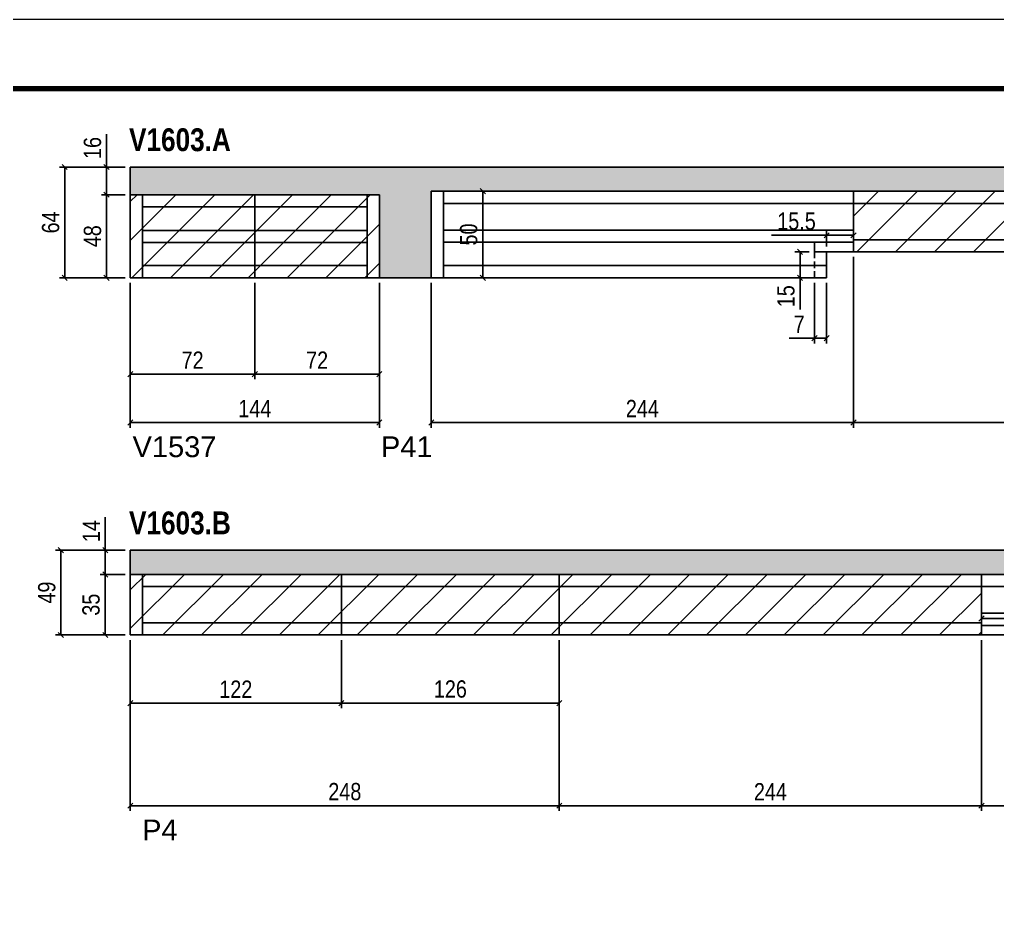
# Model space of a CAD drawing. Extents: x 3309 to 9563, y -2522 to 14608.
# Drawn here: x 6848 to 7413, y 6053 to 6568 of the extents above; entities that cross this region are included whole.
import ezdxf

# ---------------------------------------------------------------- set-up
doc = ezdxf.new("R2010")
doc.units = 0
doc.linetypes.add('DASHED', pattern=[0.75, 0.5, -0.25])
doc.linetypes.add('HIDDEN', pattern=[0.375, 0.25, -0.125])
for name, color, linetype in [('5', 5, 'Continuous'), ('COTA', 241, 'Continuous'), ('NOMENCLATURA', 7, 'Continuous'), ('Painéis', 200, 'Continuous'), ('SARR_2.2x7', 40, 'Continuous')]:
    doc.layers.add(name, color=color, linetype=linetype)
for name, color, linetype, lineweight in [('Folhas', 255, 'Continuous', 9), ('Hachura', 251, 'Continuous', 9), ('SARRAFO DE PRESSAO', 251, 'DASHED', 9)]:
    doc.layers.add(name, color=color, linetype=linetype, lineweight=lineweight)
doc.styles.add('COTA TECNICA', font='techl___.ttf', dxfattribs={"height": 10})
doc.styles.get("Standard").update_dxf_attribs({"font": 'arial.ttf'})
doc.styles.add('TECNICA', font='techb___.ttf', dxfattribs={"height": 10})
doc.dimstyles.new('PAINEL', dxfattribs={"dimtxt": 10, "dimasz": 3, "dimexe": 3, "dimexo": 3, "dimgap": 3, "dimtad": 1, "dimdec": 1, "dimzin": 12, "dimdsep": 46, "dimtxsty": 'COTA TECNICA', "dimblk1": 'OBLIQUE', "dimblk2": 'OBLIQUE', "dimsah": 1, "dimcen": 0.9, "dimclrd": 4, "dimclre": 4, "dimclrt": 240, "dimadec": 1, "dimazin": 3, "dimtfac": 1, "dimtdec": 1, "dimtmove": 0, "dimatfit": 3, "dimfxl": 1, "dimtolj": 1, "dimtzin": 12, "dimarcsym": 0})

# ---------------------------------------------------------------- blocks, each defined once
blk = doc.blocks.new('9999999999')
at = {"layer": 'Folhas'}
blk.add_lwpolyline([(98138.98, 34190.21), (99623.98, 34190.21), (99623.98, 35240.21), (98138.98, 35240.21)], close=True, dxfattribs=at)
at = {"layer": 'Folhas', "color": 30, "const_width": 3}
blk.add_lwpolyline([(98213.98, 34230.21), (99583.98, 34230.21), (99583.98, 35200.21), (98213.98, 35200.21)], close=True, dxfattribs=at)
blk = doc.blocks.new('_Oblique')
at = {"color": 0, "linetype": 'ByBlock', "lineweight": -2}
blk.add_line((-0.5, -0.5), (0.5, 0.5), dxfattribs=at)
blk = doc.blocks.new('*D2717')
at = {"layer": 'COTA', "color": 4, "lineweight": -2, "transparency": 16777216}
for p, q in [((6908.64, 6466.56), (6894.92, 6466.56)), ((6897.92, 6418.56), (6897.92, 6466.56)), ((6908.64, 6418.56), (6894.92, 6418.56))]:
    blk.add_line(p, q, dxfattribs=at)
at = {"layer": 'Defpoints', "color": 0, "transparency": 16777216}
for p in [(6897.92, 6466.56), (6911.64, 6466.56), (6911.64, 6418.56)]:
    blk.add_point(p, dxfattribs=at)
at = {"layer": 'COTA', "color": 4, "lineweight": -2, "transparency": 16777216, "xscale": 3, "yscale": 3, "zscale": 3}
for p, rotation in [((6897.92, 6466.56), 90), ((6897.92, 6418.56), 270)]:
    blk.add_blockref('_Oblique', p, dxfattribs=dict(at, rotation=rotation))
at = {"layer": 'COTA', "color": 240, "transparency": 16777216, "insert": (6889.83, 6442.56), "char_height": 10, "attachment_point": 5, "rotation": 90, "style": 'COTA TECNICA'}
blk.add_mtext('\\A1;48', dxfattribs=at)
blk = doc.blocks.new('*D2718')
at = {"layer": 'COTA', "color": 4, "lineweight": -2, "transparency": 16777216}
for p, q in [((6911.64, 6415.56), (6911.64, 6331.85)), ((7055.64, 6415.56), (7055.64, 6331.85)), ((6911.64, 6334.85), (7055.64, 6334.85))]:
    blk.add_line(p, q, dxfattribs=at)
at = {"layer": 'Defpoints', "color": 0, "transparency": 16777216}
for p in [(6911.64, 6418.56), (7055.64, 6418.56), (7055.64, 6334.85)]:
    blk.add_point(p, dxfattribs=at)
at = {"layer": 'COTA', "color": 4, "lineweight": -2, "transparency": 16777216, "xscale": 3, "yscale": 3, "zscale": 3, "rotation": 180}
blk.add_blockref('_Oblique', (6911.64, 6334.85), dxfattribs=at)
at = {"layer": 'COTA', "color": 4, "lineweight": -2, "transparency": 16777216, "xscale": 3, "yscale": 3, "zscale": 3}
blk.add_blockref('_Oblique', (7055.64, 6334.85), dxfattribs=at)
at = {"layer": 'COTA', "color": 240, "transparency": 16777216, "insert": (6983.64, 6342.92), "char_height": 10, "attachment_point": 5, "style": 'COTA TECNICA'}
blk.add_mtext('\\A1;144', dxfattribs=at)
blk = doc.blocks.new('*D2719')
at = {"layer": 'COTA', "color": 4, "lineweight": -2, "transparency": 16777216}
for p, q in [((6897.92, 6482.56), (6897.92, 6501.58)), ((6908.64, 6482.56), (6894.92, 6482.56)), ((6897.92, 6466.56), (6897.92, 6482.56)), ((6908.64, 6466.56), (6894.92, 6466.56))]:
    blk.add_line(p, q, dxfattribs=at)
at = {"layer": 'Defpoints', "color": 0, "transparency": 16777216}
for p in [(6897.92, 6482.56), (6911.64, 6482.56), (6911.64, 6466.56)]:
    blk.add_point(p, dxfattribs=at)
at = {"layer": 'COTA', "color": 4, "lineweight": -2, "transparency": 16777216, "xscale": 3, "yscale": 3, "zscale": 3}
for p, rotation in [((6897.92, 6482.56), 90), ((6897.92, 6466.56), 270)]:
    blk.add_blockref('_Oblique', p, dxfattribs=dict(at, rotation=rotation))
at = {"layer": 'COTA', "color": 240, "transparency": 16777216, "insert": (6889.82, 6493.57), "char_height": 10, "attachment_point": 5, "rotation": 90, "style": 'COTA TECNICA'}
blk.add_mtext('\\A1;16', dxfattribs=at)
blk = doc.blocks.new('*D2720')
at = {"layer": 'COTA', "color": 4, "lineweight": -2, "transparency": 16777216}
for p, q in [((6908.64, 6482.56), (6870.75, 6482.56)), ((6873.75, 6418.56), (6873.75, 6482.56)), ((6908.64, 6418.56), (6870.75, 6418.56))]:
    blk.add_line(p, q, dxfattribs=at)
at = {"layer": 'Defpoints', "color": 0, "transparency": 16777216}
for p in [(6873.75, 6482.56), (6911.64, 6482.56), (6911.64, 6418.56)]:
    blk.add_point(p, dxfattribs=at)
at = {"layer": 'COTA', "color": 4, "lineweight": -2, "transparency": 16777216, "xscale": 3, "yscale": 3, "zscale": 3}
for p, rotation in [((6873.75, 6482.56), 90), ((6873.75, 6418.56), 270)]:
    blk.add_blockref('_Oblique', p, dxfattribs=dict(at, rotation=rotation))
at = {"layer": 'COTA', "color": 240, "transparency": 16777216, "insert": (6865.64, 6450.56), "char_height": 10, "attachment_point": 5, "rotation": 90, "style": 'COTA TECNICA'}
blk.add_mtext('\\A1;64', dxfattribs=at)
blk = doc.blocks.new('*D2714')
at = {"layer": 'COTA', "color": 4, "lineweight": -2, "transparency": 16777216}
for p, q in [((6911.64, 6415.56), (6911.64, 6359.84)), ((6983.64, 6415.56), (6983.64, 6359.84)), ((6911.64, 6362.84), (6983.64, 6362.84))]:
    blk.add_line(p, q, dxfattribs=at)
at = {"layer": 'Defpoints', "color": 0, "transparency": 16777216}
for p in [(6911.64, 6418.56), (6983.64, 6418.56), (6983.64, 6362.84)]:
    blk.add_point(p, dxfattribs=at)
at = {"layer": 'COTA', "color": 4, "lineweight": -2, "transparency": 16777216, "xscale": 3, "yscale": 3, "zscale": 3, "rotation": 180}
blk.add_blockref('_Oblique', (6911.64, 6362.84), dxfattribs=at)
at = {"layer": 'COTA', "color": 4, "lineweight": -2, "transparency": 16777216, "xscale": 3, "yscale": 3, "zscale": 3}
blk.add_blockref('_Oblique', (6983.64, 6362.84), dxfattribs=at)
at = {"layer": 'COTA', "color": 240, "transparency": 16777216, "insert": (6947.64, 6370.91), "char_height": 10, "attachment_point": 5, "style": 'COTA TECNICA'}
blk.add_mtext('\\A1;72', dxfattribs=at)
blk = doc.blocks.new('*D2715')
at = {"layer": 'COTA', "color": 4, "lineweight": -2, "transparency": 16777216}
for p, q in [((6983.64, 6415.56), (6983.64, 6359.84)), ((7055.64, 6415.56), (7055.64, 6359.84)), ((6983.64, 6362.84), (7055.64, 6362.84))]:
    blk.add_line(p, q, dxfattribs=at)
at = {"layer": 'Defpoints', "color": 0, "transparency": 16777216}
for p in [(6983.64, 6418.56), (7055.64, 6418.56), (7055.64, 6362.84)]:
    blk.add_point(p, dxfattribs=at)
at = {"layer": 'COTA', "color": 4, "lineweight": -2, "transparency": 16777216, "xscale": 3, "yscale": 3, "zscale": 3, "rotation": 180}
blk.add_blockref('_Oblique', (6983.64, 6362.84), dxfattribs=at)
at = {"layer": 'COTA', "color": 4, "lineweight": -2, "transparency": 16777216, "xscale": 3, "yscale": 3, "zscale": 3}
blk.add_blockref('_Oblique', (7055.64, 6362.84), dxfattribs=at)
at = {"layer": 'COTA', "color": 240, "transparency": 16777216, "insert": (7019.64, 6370.91), "char_height": 10, "attachment_point": 5, "style": 'COTA TECNICA'}
blk.add_mtext('\\A1;72', dxfattribs=at)
blk = doc.blocks.new('*D2716')
at = {"layer": 'COTA', "color": 4, "lineweight": -2, "transparency": 16777216}
for p, q in [((7329.64, 6430.56), (7329.64, 6331.85)), ((7085.64, 6415.56), (7085.64, 6331.85)), ((7085.64, 6334.85), (7329.64, 6334.85))]:
    blk.add_line(p, q, dxfattribs=at)
at = {"layer": 'Defpoints', "color": 0, "transparency": 16777216}
for p in [(7329.64, 6433.56), (7085.64, 6418.56), (7329.64, 6334.85)]:
    blk.add_point(p, dxfattribs=at)
at = {"layer": 'COTA', "color": 4, "lineweight": -2, "transparency": 16777216, "xscale": 3, "yscale": 3, "zscale": 3, "rotation": 180}
blk.add_blockref('_Oblique', (7085.64, 6334.85), dxfattribs=at)
at = {"layer": 'COTA', "color": 4, "lineweight": -2, "transparency": 16777216, "xscale": 3, "yscale": 3, "zscale": 3}
blk.add_blockref('_Oblique', (7329.64, 6334.85), dxfattribs=at)
at = {"layer": 'COTA', "color": 240, "transparency": 16777216, "insert": (7207.64, 6342.92), "char_height": 10, "attachment_point": 5, "style": 'COTA TECNICA'}
blk.add_mtext('\\A1;244', dxfattribs=at)
blk = doc.blocks.new('*D2687')
at = {"layer": 'COTA', "color": 4, "lineweight": -2, "transparency": 16777216}
for p, q in [((7329.64, 6430.56), (7329.64, 6331.85)), ((7573.64, 6430.56), (7573.64, 6331.85)), ((7329.64, 6334.85), (7573.64, 6334.85))]:
    blk.add_line(p, q, dxfattribs=at)
at = {"layer": 'Defpoints', "color": 0, "transparency": 16777216}
for p in [(7329.64, 6433.56), (7573.64, 6433.56), (7573.64, 6334.85)]:
    blk.add_point(p, dxfattribs=at)
at = {"layer": 'COTA', "color": 4, "lineweight": -2, "transparency": 16777216, "xscale": 3, "yscale": 3, "zscale": 3, "rotation": 180}
blk.add_blockref('_Oblique', (7329.64, 6334.85), dxfattribs=at)
at = {"layer": 'COTA', "color": 4, "lineweight": -2, "transparency": 16777216, "xscale": 3, "yscale": 3, "zscale": 3}
blk.add_blockref('_Oblique', (7573.64, 6334.85), dxfattribs=at)
at = {"layer": 'COTA', "color": 240, "transparency": 16777216, "insert": (7451.64, 6342.92), "char_height": 10, "attachment_point": 5, "style": 'COTA TECNICA'}
blk.add_mtext('\\A1;244', dxfattribs=at)
blk = doc.blocks.new('*D2689')
at = {"layer": 'COTA', "color": 4, "lineweight": -2, "transparency": 16777216}
for p, q in [((7314.14, 6436.56), (7314.14, 6446.12)), ((7329.64, 6436.56), (7329.64, 6446.12)), ((7314.14, 6443.12), (7282.35, 6443.12)), ((7329.64, 6443.12), (7314.14, 6443.12))]:
    blk.add_line(p, q, dxfattribs=at)
at = {"layer": 'Defpoints', "color": 0, "transparency": 16777216}
for p in [(7314.14, 6443.12), (7314.14, 6433.56), (7329.64, 6433.56)]:
    blk.add_point(p, dxfattribs=at)
at = {"layer": 'COTA', "color": 4, "lineweight": -2, "transparency": 16777216, "xscale": 3, "yscale": 3, "zscale": 3, "rotation": 180}
blk.add_blockref('_Oblique', (7314.14, 6443.12), dxfattribs=at)
at = {"layer": 'COTA', "color": 4, "lineweight": -2, "transparency": 16777216, "xscale": 3, "yscale": 3, "zscale": 3}
blk.add_blockref('_Oblique', (7329.64, 6443.12), dxfattribs=at)
at = {"layer": 'COTA', "color": 240, "transparency": 16777216, "insert": (7296.74, 6451.23), "char_height": 10, "attachment_point": 5, "style": 'COTA TECNICA'}
blk.add_mtext('\\A1;15.5', dxfattribs=at)
blk = doc.blocks.new('*D2690')
at = {"layer": 'COTA', "color": 4, "lineweight": -2, "transparency": 16777216}
for p, q in [((7307.14, 6415.56), (7307.14, 6380.61)), ((7314.14, 6415.56), (7314.14, 6380.61)), ((7307.14, 6383.61), (7292.41, 6383.61)), ((7314.14, 6383.61), (7307.14, 6383.61))]:
    blk.add_line(p, q, dxfattribs=at)
at = {"layer": 'Defpoints', "color": 0, "transparency": 16777216}
for p in [(7307.14, 6418.56), (7314.14, 6418.56), (7307.14, 6383.61)]:
    blk.add_point(p, dxfattribs=at)
at = {"layer": 'COTA', "color": 4, "lineweight": -2, "transparency": 16777216, "xscale": 3, "yscale": 3, "zscale": 3, "rotation": 180}
blk.add_blockref('_Oblique', (7307.14, 6383.61), dxfattribs=at)
at = {"layer": 'COTA', "color": 4, "lineweight": -2, "transparency": 16777216, "xscale": 3, "yscale": 3, "zscale": 3}
blk.add_blockref('_Oblique', (7314.14, 6383.61), dxfattribs=at)
at = {"layer": 'COTA', "color": 240, "transparency": 16777216, "insert": (7298.27, 6391.68), "char_height": 10, "attachment_point": 5, "style": 'COTA TECNICA'}
blk.add_mtext('\\A1;7', dxfattribs=at)
blk = doc.blocks.new('*D2691')
at = {"layer": 'COTA', "color": 4, "lineweight": -2, "transparency": 16777216}
for p, q in [((7304.14, 6433.56), (7295.75, 6433.56)), ((7298.75, 6433.56), (7298.75, 6418.56)), ((7304.14, 6418.56), (7295.75, 6418.56)), ((7298.75, 6418.56), (7298.75, 6400.19))]:
    blk.add_line(p, q, dxfattribs=at)
at = {"layer": 'Defpoints', "color": 0, "transparency": 16777216}
for p in [(7307.14, 6433.56), (7298.75, 6418.56), (7307.14, 6418.56)]:
    blk.add_point(p, dxfattribs=at)
at = {"layer": 'COTA', "color": 4, "lineweight": -2, "transparency": 16777216, "xscale": 3, "yscale": 3, "zscale": 3}
for p, rotation in [((7298.75, 6433.56), 90), ((7298.75, 6418.56), 270)]:
    blk.add_blockref('_Oblique', p, dxfattribs=dict(at, rotation=rotation))
at = {"layer": 'COTA', "color": 240, "transparency": 16777216, "insert": (7290.64, 6407.88), "char_height": 10, "attachment_point": 5, "rotation": 90, "style": 'COTA TECNICA'}
blk.add_mtext('\\A1;15', dxfattribs=at)
blk = doc.blocks.new('*D2694')
at = {"layer": 'COTA', "color": 4, "lineweight": -2, "transparency": 16777216}
for p, q in [((7095.64, 6468.56), (7118.38, 6468.56)), ((7115.38, 6418.56), (7115.38, 6468.56)), ((7095.64, 6418.56), (7118.38, 6418.56))]:
    blk.add_line(p, q, dxfattribs=at)
at = {"layer": 'Defpoints', "color": 0, "transparency": 16777216}
for p in [(7092.64, 6468.56), (7115.38, 6468.56), (7092.64, 6418.56)]:
    blk.add_point(p, dxfattribs=at)
at = {"layer": 'COTA', "color": 4, "lineweight": -2, "transparency": 16777216, "xscale": 3, "yscale": 3, "zscale": 3}
for p, rotation in [((7115.38, 6468.56), 90), ((7115.38, 6418.56), 270)]:
    blk.add_blockref('_Oblique', p, dxfattribs=dict(at, rotation=rotation))
at = {"layer": 'COTA', "color": 240, "transparency": 16777216, "insert": (7107.27, 6443.56), "char_height": 10, "attachment_point": 5, "rotation": 90, "style": 'COTA TECNICA'}
blk.add_mtext('\\A1;50', dxfattribs=at)
blk = doc.blocks.new('*D2702')
at = {"layer": 'COTA', "color": 4, "lineweight": -2, "transparency": 16777216}
for p, q in [((7403.64, 6209.03), (7403.64, 6110.31)), ((7647.64, 6194.03), (7647.64, 6110.31)), ((7647.64, 6113.31), (7403.64, 6113.31))]:
    blk.add_line(p, q, dxfattribs=at)
at = {"layer": 'Defpoints', "color": 0, "transparency": 16777216}
for p in [(7403.64, 6212.03), (7647.64, 6197.03), (7403.64, 6113.31)]:
    blk.add_point(p, dxfattribs=at)
at = {"layer": 'COTA', "color": 4, "lineweight": -2, "transparency": 16777216, "xscale": 3, "yscale": 3, "zscale": 3, "rotation": 180}
blk.add_blockref('_Oblique', (7403.64, 6113.31), dxfattribs=at)
at = {"layer": 'COTA', "color": 4, "lineweight": -2, "transparency": 16777216, "xscale": 3, "yscale": 3, "zscale": 3}
blk.add_blockref('_Oblique', (7647.64, 6113.31), dxfattribs=at)
at = {"layer": 'COTA', "color": 240, "transparency": 16777216, "insert": (7525.64, 6121.39), "char_height": 10, "attachment_point": 5, "style": 'COTA TECNICA'}
blk.add_mtext('\\A1;244', dxfattribs=at)
blk = doc.blocks.new('*D2703')
at = {"layer": 'COTA', "color": 4, "lineweight": -2, "transparency": 16777216}
for p, q in [((7159.64, 6209.03), (7159.64, 6110.31)), ((7403.64, 6209.03), (7403.64, 6110.31)), ((7403.64, 6113.31), (7159.64, 6113.31))]:
    blk.add_line(p, q, dxfattribs=at)
at = {"layer": 'Defpoints', "color": 0, "transparency": 16777216}
for p in [(7159.64, 6212.03), (7403.64, 6212.03), (7159.64, 6113.31)]:
    blk.add_point(p, dxfattribs=at)
at = {"layer": 'COTA', "color": 4, "lineweight": -2, "transparency": 16777216, "xscale": 3, "yscale": 3, "zscale": 3, "rotation": 180}
blk.add_blockref('_Oblique', (7159.64, 6113.31), dxfattribs=at)
at = {"layer": 'COTA', "color": 4, "lineweight": -2, "transparency": 16777216, "xscale": 3, "yscale": 3, "zscale": 3}
blk.add_blockref('_Oblique', (7403.64, 6113.31), dxfattribs=at)
at = {"layer": 'COTA', "color": 240, "transparency": 16777216, "insert": (7281.64, 6121.39), "char_height": 10, "attachment_point": 5, "style": 'COTA TECNICA'}
blk.add_mtext('\\A1;244', dxfattribs=at)
blk = doc.blocks.new('*D2704')
at = {"layer": 'COTA', "color": 4, "lineweight": -2, "transparency": 16777216}
for p, q in [((6911.64, 6209.03), (6911.64, 6110.31)), ((7159.64, 6209.03), (7159.64, 6110.31)), ((7159.64, 6113.31), (6911.64, 6113.31))]:
    blk.add_line(p, q, dxfattribs=at)
at = {"layer": 'Defpoints', "color": 0, "transparency": 16777216}
for p in [(6911.64, 6212.03), (7159.64, 6212.03), (6911.64, 6113.31)]:
    blk.add_point(p, dxfattribs=at)
at = {"layer": 'COTA', "color": 4, "lineweight": -2, "transparency": 16777216, "xscale": 3, "yscale": 3, "zscale": 3, "rotation": 180}
blk.add_blockref('_Oblique', (6911.64, 6113.31), dxfattribs=at)
at = {"layer": 'COTA', "color": 4, "lineweight": -2, "transparency": 16777216, "xscale": 3, "yscale": 3, "zscale": 3}
blk.add_blockref('_Oblique', (7159.64, 6113.31), dxfattribs=at)
at = {"layer": 'COTA', "color": 240, "transparency": 16777216, "insert": (7035.64, 6121.41), "char_height": 10, "attachment_point": 5, "style": 'COTA TECNICA'}
blk.add_mtext('\\A1;248', dxfattribs=at)
blk = doc.blocks.new('*D2705')
at = {"layer": 'COTA', "color": 4, "lineweight": -2, "transparency": 16777216}
for p, q in [((7403.64, 6215.03), (7403.64, 6224.59)), ((7419.14, 6215.03), (7419.14, 6224.59)), ((7403.64, 6221.59), (7419.14, 6221.59)), ((7419.14, 6221.59), (7450.93, 6221.59))]:
    blk.add_line(p, q, dxfattribs=at)
at = {"layer": 'Defpoints', "color": 0, "transparency": 16777216}
for p in [(7419.14, 6221.59), (7403.64, 6212.03), (7419.14, 6212.03)]:
    blk.add_point(p, dxfattribs=at)
at = {"layer": 'COTA', "color": 4, "lineweight": -2, "transparency": 16777216, "xscale": 3, "yscale": 3, "zscale": 3, "rotation": 180}
blk.add_blockref('_Oblique', (7403.64, 6221.59), dxfattribs=at)
at = {"layer": 'COTA', "color": 4, "lineweight": -2, "transparency": 16777216, "xscale": 3, "yscale": 3, "zscale": 3}
blk.add_blockref('_Oblique', (7419.14, 6221.59), dxfattribs=at)
at = {"layer": 'COTA', "color": 240, "transparency": 16777216, "insert": (7436.53, 6229.7), "char_height": 10, "attachment_point": 5, "style": 'COTA TECNICA'}
blk.add_mtext('\\A1;15.5', dxfattribs=at)
blk = doc.blocks.new('*D2708')
at = {"layer": 'COTA', "color": 4, "lineweight": -2, "transparency": 16777216}
for p, q in [((7033.64, 6209.03), (7033.64, 6169.62)), ((7159.64, 6209.03), (7159.64, 6169.62)), ((7159.64, 6172.62), (7033.64, 6172.62))]:
    blk.add_line(p, q, dxfattribs=at)
at = {"layer": 'Defpoints', "color": 0, "transparency": 16777216}
for p in [(7033.64, 6212.03), (7159.64, 6212.03), (7033.64, 6172.62)]:
    blk.add_point(p, dxfattribs=at)
at = {"layer": 'COTA', "color": 4, "lineweight": -2, "transparency": 16777216, "xscale": 3, "yscale": 3, "zscale": 3, "rotation": 180}
blk.add_blockref('_Oblique', (7033.64, 6172.62), dxfattribs=at)
at = {"layer": 'COTA', "color": 4, "lineweight": -2, "transparency": 16777216, "xscale": 3, "yscale": 3, "zscale": 3}
blk.add_blockref('_Oblique', (7159.64, 6172.62), dxfattribs=at)
at = {"layer": 'COTA', "color": 240, "transparency": 16777216, "insert": (7096.64, 6180.72), "char_height": 10, "attachment_point": 5, "style": 'COTA TECNICA'}
blk.add_mtext('\\A1;126', dxfattribs=at)
blk = doc.blocks.new('*D2709')
at = {"layer": 'COTA', "color": 4, "lineweight": -2, "transparency": 16777216}
for p, q in [((6911.64, 6209.03), (6911.64, 6169.62)), ((7033.64, 6209.03), (7033.64, 6169.62)), ((7033.64, 6172.62), (6911.64, 6172.62))]:
    blk.add_line(p, q, dxfattribs=at)
at = {"layer": 'Defpoints', "color": 0, "transparency": 16777216}
for p in [(6911.64, 6212.03), (7033.64, 6212.03), (6911.64, 6172.62)]:
    blk.add_point(p, dxfattribs=at)
at = {"layer": 'COTA', "color": 4, "lineweight": -2, "transparency": 16777216, "xscale": 3, "yscale": 3, "zscale": 3, "rotation": 180}
blk.add_blockref('_Oblique', (6911.64, 6172.62), dxfattribs=at)
at = {"layer": 'COTA', "color": 4, "lineweight": -2, "transparency": 16777216, "xscale": 3, "yscale": 3, "zscale": 3}
blk.add_blockref('_Oblique', (7033.64, 6172.62), dxfattribs=at)
at = {"layer": 'COTA', "color": 240, "transparency": 16777216, "insert": (6972.64, 6180.68), "char_height": 10, "attachment_point": 5, "style": 'COTA TECNICA'}
blk.add_mtext('\\A1;122', dxfattribs=at)
blk = doc.blocks.new('*D2711')
at = {"layer": 'COTA', "color": 4, "lineweight": -2, "transparency": 16777216}
for p, q in [((6908.64, 6247.03), (6894.2, 6247.03)), ((6897.2, 6247.03), (6897.2, 6212.03)), ((6908.64, 6212.03), (6894.2, 6212.03))]:
    blk.add_line(p, q, dxfattribs=at)
at = {"layer": 'Defpoints', "color": 0, "transparency": 16777216}
for p in [(6911.64, 6247.03), (6897.2, 6212.03), (6911.64, 6212.03)]:
    blk.add_point(p, dxfattribs=at)
at = {"layer": 'COTA', "color": 4, "lineweight": -2, "transparency": 16777216, "xscale": 3, "yscale": 3, "zscale": 3}
for p, rotation in [((6897.2, 6247.03), 90), ((6897.2, 6212.03), 270)]:
    blk.add_blockref('_Oblique', p, dxfattribs=dict(at, rotation=rotation))
at = {"layer": 'COTA', "color": 240, "transparency": 16777216, "insert": (6888.99, 6229.53), "char_height": 10, "attachment_point": 5, "rotation": 90, "style": 'COTA TECNICA'}
blk.add_mtext('\\A1;35', dxfattribs=at)
blk = doc.blocks.new('*D2712')
at = {"layer": 'COTA', "color": 4, "lineweight": -2, "transparency": 16777216}
for p, q in [((6897.2, 6261.03), (6897.2, 6280.15)), ((6908.64, 6261.03), (6894.2, 6261.03)), ((6897.2, 6247.03), (6897.2, 6261.03)), ((6908.64, 6247.03), (6894.2, 6247.03))]:
    blk.add_line(p, q, dxfattribs=at)
at = {"layer": 'Defpoints', "color": 0, "transparency": 16777216}
for p in [(6897.2, 6261.03), (6911.64, 6261.03), (6911.64, 6247.03)]:
    blk.add_point(p, dxfattribs=at)
at = {"layer": 'COTA', "color": 4, "lineweight": -2, "transparency": 16777216, "xscale": 3, "yscale": 3, "zscale": 3}
for p, rotation in [((6897.2, 6261.03), 90), ((6897.2, 6247.03), 270)]:
    blk.add_blockref('_Oblique', p, dxfattribs=dict(at, rotation=rotation))
at = {"layer": 'COTA', "color": 240, "transparency": 16777216, "insert": (6889.13, 6272.09), "char_height": 10, "attachment_point": 5, "rotation": 90, "style": 'COTA TECNICA'}
blk.add_mtext('\\A1;14', dxfattribs=at)
blk = doc.blocks.new('*D2713')
at = {"layer": 'COTA', "color": 4, "lineweight": -2, "transparency": 16777216}
for p, q in [((6908.64, 6261.03), (6868.51, 6261.03)), ((6871.51, 6212.03), (6871.51, 6261.03)), ((6908.64, 6212.03), (6868.51, 6212.03))]:
    blk.add_line(p, q, dxfattribs=at)
at = {"layer": 'Defpoints', "color": 0, "transparency": 16777216}
for p in [(6871.51, 6261.03), (6911.64, 6261.03), (6911.64, 6212.03)]:
    blk.add_point(p, dxfattribs=at)
at = {"layer": 'COTA', "color": 4, "lineweight": -2, "transparency": 16777216, "xscale": 3, "yscale": 3, "zscale": 3}
for p, rotation in [((6871.51, 6261.03), 90), ((6871.51, 6212.03), 270)]:
    blk.add_blockref('_Oblique', p, dxfattribs=dict(at, rotation=rotation))
at = {"layer": 'COTA', "color": 240, "transparency": 16777216, "insert": (6863.41, 6236.53), "char_height": 10, "attachment_point": 5, "rotation": 90, "style": 'COTA TECNICA'}
blk.add_mtext('\\A1;49', dxfattribs=at)

msp = doc.modelspace()

# ---------------------------------------------------------------- hatches: boundary and pattern name
at = {"layer": 'COTA'}
h = msp.add_hatch(dxfattribs=at)
h.set_pattern_fill('AR-CONC', color=256, scale=0.03)
h.set_pattern_definition([(50, (-1634.0637, -6891.4506), (5.4655401, -0.4781726), [0.5715, -6.2865]), (355, (-1634.0637, -6891.4506), (-1.0573026, 5.7317054), [0.4572, -5.0292175]), (100.451445, (-1633.608, -6891.4905), (4.4082374, 5.2535326), [0.4857003, -5.3427073]), (46.1842, (-1634.0637, -6889.9266), (8.1323712, -1.2612698), [0.85725, -9.42975]), (96.63556, (-1633.386, -6890.032), (7.122124, 7.4227837), [0.7285507, -8.0140682]), (351.18415, (-1634.064, -6889.927), (7.122124, 7.4227837), [0.685799, -7.543792]), (21, (-1633.3017, -6890.3076), (4.5484317, -3.067956), [0.5715, -6.2865]), (326, (-1633.3017, -6890.3076), (1.8540609, 5.525639), [0.4572, -5.0292]), (71.451445, (-1632.9226, -6890.5633), (6.4024926, 2.457683), [0.4857003, -5.3426981]), (37.5, (-1634.0637, -6891.4506), (0.0926581, 2.53665117), [0, -4.96824, 0, -5.1054, 0, -5.04825]), (7.5, (-1634.0637, -6891.4506), (2.00458988, 3.00541724), [0, -2.91084, 0, -4.85394, 0, -1.92405]), (327.5, (-1635.763, -6891.4506), (4.06771786, -0.17186232), [0, -1.905, 0, -5.9436, 0, -7.8867]), (317.5, (-1636.525, -6891.4506), (4.44387544, 0.7627947), [0, -2.4765, 0, -3.94716, 0, -5.6007])])
h.paths.add_polyline_path([(7055.64, 6418.56), (7085.64, 6418.56), (7085.64, 6468.56), (7821.64, 6468.56), (7821.64, 6482.56), (6911.64, 6482.56), (6911.64, 6466.56), (7055.64, 6466.56)])
h = msp.add_hatch(dxfattribs=at)
h.set_pattern_fill('AR-CONC', color=256, scale=0.03)
h.set_pattern_definition([(50, (-1585, -6891.4506), (5.4655401, -0.4781726), [0.5715, -6.2865]), (355, (-1585, -6891.4506), (-1.0573026, 5.7317054), [0.4572, -5.0292175]), (100.451445, (-1584.5445, -6891.4905), (4.4082374, 5.2535326), [0.4857003, -5.3427073]), (46.1842, (-1585, -6889.9266), (8.1323712, -1.2612698), [0.85725, -9.42975]), (96.63556, (-1584.322, -6890.032), (7.122124, 7.4227837), [0.7285507, -8.0140682]), (351.18415, (-1585, -6889.927), (7.122124, 7.4227837), [0.685799, -7.543792]), (21, (-1584.238, -6890.3076), (4.5484317, -3.067956), [0.5715, -6.2865]), (326, (-1584.238, -6890.3076), (1.8540609, 5.525639), [0.4572, -5.0292]), (71.451445, (-1583.859, -6890.5633), (6.4024926, 2.457683), [0.4857003, -5.3426981]), (37.5, (-1585, -6891.4506), (0.0926581, 2.53665117), [0, -4.96824, 0, -5.1054, 0, -5.04825]), (7.5, (-1585, -6891.4506), (2.00458988, 3.00541724), [0, -2.91084, 0, -4.85394, 0, -1.92405]), (327.5, (-1586.6993, -6891.4506), (4.06771786, -0.17186232), [0, -1.905, 0, -5.9436, 0, -7.8867]), (317.5, (-1587.4613, -6891.4506), (4.44387544, 0.7627947), [0, -2.4765, 0, -3.94716, 0, -5.6007])])
h.paths.add_polyline_path([(7647.64, 6197.03), (7677.64, 6197.03), (7677.64, 6261.03), (6911.64, 6261.03), (6911.64, 6247.03), (7647.64, 6247.03)])
at = {"layer": 'Hachura', "linetype": 'ByBlock'}
h = msp.add_hatch(dxfattribs=at)
h.set_pattern_fill('ANSI31', color=256, scale=5)
h.paths.add_polyline_path([(6983.64, 6466.56), (6911.64, 6466.56), (6911.64, 6418.56), (6983.64, 6418.56)])
h.paths.add_polyline_path([(7055.64, 6466.56), (6983.64, 6466.56), (6983.64, 6418.56), (7055.64, 6418.56)])
h.paths.add_polyline_path([(7573.64, 6468.56), (7329.64, 6468.56), (7329.64, 6433.56), (7573.64, 6433.56)])
h.paths.add_polyline_path([(7699.64, 6468.56), (7573.64, 6468.56), (7573.64, 6433.56), (7699.64, 6433.56)])
h.paths.add_polyline_path([(7821.64, 6468.56), (7699.64, 6468.56), (7699.64, 6433.56), (7821.64, 6433.56)])
h.paths.add_polyline_path([(7823.64, 6261.03), (7751.64, 6261.03), (7751.64, 6197.03), (7823.64, 6197.03)])
h.paths.add_polyline_path([(7751.64, 6261.03), (7677.64, 6261.03), (7677.64, 6197.03), (7751.64, 6197.03)])
h.paths.add_polyline_path([(7403.64, 6247.03), (7159.64, 6247.03), (7159.64, 6212.03), (7403.64, 6212.03)])
h.paths.add_polyline_path([(7159.64, 6247.03), (7033.64, 6247.03), (7033.64, 6212.03), (7159.64, 6212.03)])
h.paths.add_polyline_path([(7033.64, 6247.03), (6911.64, 6247.03), (6911.64, 6212.03), (7033.64, 6212.03)])
h.paths.add_polyline_path([(6714.36, 6186.43), (6695.36, 6186.43), (6695.36, 6171.43), (6714.36, 6171.43)])

# ---------------------------------------------------------------- linework, layer by layer
at = {"layer": 'COTA'}
for p, q in [((6911.64, 6466.56), (6911.64, 6482.56)), ((6911.64, 6482.56), (7821.64, 6482.56)), ((7307.14, 6433.56), (7307.14, 6439.16)), ((7314.14, 6433.56), (7307.14, 6433.56)), ((7055.64, 6418.56), (7055.64, 6418.56)), ((7055.64, 6418.56), (7085.64, 6418.56)), ((7677.64, 6261.03), (6911.64, 6261.03)), ((6911.64, 6247.03), (6911.64, 6261.03))]:
    msp.add_line(p, q, dxfattribs=at)
at = {"layer": 'Painéis', "linetype": 'ByBlock'}
for p, q in [((6911.64, 6418.56), (6911.64, 6466.56)), ((6911.64, 6466.56), (7055.64, 6466.56)), ((6983.64, 6418.56), (6983.64, 6466.56)), ((7055.64, 6466.56), (7055.64, 6418.56)), ((7085.64, 6418.56), (7085.64, 6468.56)), ((7085.64, 6468.56), (7821.64, 6468.56)), ((7329.64, 6468.56), (7329.64, 6433.56)), ((7314.14, 6433.56), (7821.64, 6433.56)), ((7314.14, 6433.56), (7314.14, 6418.56)), ((7055.64, 6418.56), (6911.64, 6418.56)), ((7314.14, 6418.56), (7085.64, 6418.56)), ((7647.64, 6247.03), (6911.64, 6247.03)), ((6911.64, 6247.03), (6911.64, 6212.03)), ((7033.64, 6247.03), (7033.64, 6212.03)), ((7159.64, 6247.03), (7159.64, 6212.03)), ((7403.64, 6247.03), (7403.64, 6212.03)), ((7419.14, 6212.03), (6911.64, 6212.03))]:
    msp.add_line(p, q, dxfattribs=at)
at = {"layer": 'SARR_2.2x7', "linetype": 'Continuous'}
for p, q in [((6918.64, 6418.56), (6918.64, 6466.56)), ((7048.64, 6418.56), (7048.64, 6466.56)), ((7092.64, 6418.56), (7092.64, 6468.56)), ((7329.64, 6461.56), (7092.64, 6461.56)), ((7573.64, 6461.56), (7329.64, 6461.56)), ((6983.64, 6459.56), (6918.64, 6459.56)), ((7048.64, 6459.56), (6983.64, 6459.56)), ((6983.64, 6445.92), (6918.64, 6445.92)), ((7048.64, 6445.92), (6983.64, 6445.92)), ((7329.64, 6446.16), (7092.64, 6446.16)), ((6983.64, 6438.92), (6918.64, 6438.92)), ((7048.64, 6438.92), (6983.64, 6438.92)), ((7329.64, 6439.16), (7092.64, 6439.16)), ((7573.64, 6440.56), (7329.64, 6440.56)), ((6983.64, 6425.56), (6918.64, 6425.56)), ((7048.64, 6425.56), (6983.64, 6425.56)), ((7314.14, 6425.56), (7092.64, 6425.56)), ((6918.64, 6247.03), (6918.64, 6212.03)), ((6918.64, 6240.03), (7159.64, 6240.03)), ((7159.64, 6240.03), (7403.64, 6240.03)), ((7403.64, 6240.03), (7640.64, 6240.03)), ((7403.64, 6224.58), (7640.64, 6224.58)), ((6918.64, 6219.03), (7159.64, 6219.03)), ((7159.64, 6219.03), (7403.64, 6219.03)), ((7403.64, 6217.58), (7640.64, 6217.58))]:
    msp.add_line(p, q, dxfattribs=at)
at = {"layer": 'SARR_2.2x7', "linetype": 'HIDDEN', "ltscale": 15}
msp.add_line((7307.14, 6418.56), (7307.14, 6433.56), dxfattribs=at)

# ---------------------------------------------------------------- block references
at = {"layer": 'SARRAFO DE PRESSAO', "color": 6, "linetype": 'ByBlock'}
msp.add_blockref('9999999999', (-91646.11, -28672.37), dxfattribs=at)

# ---------------------------------------------------------------- texts
at = {"layer": '5', "linetype": 'Continuous'}
for s, rotation, p in [('V1537', 360, (6912.97, 6314.84)), ('P41', 360, (7056.54, 6314.84)), ('P4', 0, (6918.5, 6093.3))]:
    msp.add_text(s, height=12, rotation=rotation, dxfattribs=at).set_placement(p)
at = {"layer": 'NOMENCLATURA', "style": 'TECNICA'}
for s, p in [('V1603.A', (6910.92, 6491.75)), ('V1603.B', (6910.92, 6270.22))]:
    msp.add_text(s, height=13.2, dxfattribs=at).set_placement(p)

# ---------------------------------------------------------------- dimensions: what is measured, and where the dimension line sits
at = {"layer": 'COTA'}
for base, p1, p2, angle, picture, middle in [((6897.92, 6482.56), (6911.64, 6466.56), (6911.64, 6482.56), 90, '*D2719', (6889.82, 6493.57)), ((6873.75, 6482.56), (6911.64, 6418.56), (6911.64, 6482.56), 90, '*D2720', (6865.64, 6450.56)), ((6897.92, 6466.56), (6911.64, 6418.56), (6911.64, 6466.56), 90, '*D2717', (6889.83, 6442.56)), ((7115.38, 6468.56), (7092.64, 6418.56), (7092.64, 6468.56), 90, '*D2694', (7107.27, 6443.56)), ((7298.75, 6418.56), (7307.14, 6433.56), (7307.14, 6418.56), 90, '*D2691', (7290.64, 6407.88)), ((6897.2, 6261.03), (6911.64, 6247.03), (6911.64, 6261.03), 90, '*D2712', (6889.13, 6272.09)), ((6871.51, 6261.03), (6911.64, 6212.03), (6911.64, 6261.03), 90, '*D2713', (6863.41, 6236.53)), ((6897.2, 6212.03), (6911.64, 6247.03), (6911.64, 6212.03), 90, '*D2711', (6888.99, 6229.53)), ((7419.14, 6221.59), (7403.64, 6212.03), (7419.14, 6212.03), 180, '*D2705', (7436.53, 6229.7)), ((7033.64, 6172.62), (7159.64, 6212.03), (7033.64, 6212.03), 180, '*D2708', (7096.64, 6180.72)), ((7159.64, 6113.31), (7403.64, 6212.03), (7159.64, 6212.03), 180, '*D2703', (7281.64, 6121.39)), ((7403.64, 6113.31), (7647.64, 6197.03), (7403.64, 6212.03), 180, '*D2702', (7525.64, 6121.39))]:
    dim = msp.add_linear_dim(base=base, p1=p1, p2=p2, angle=angle, dimstyle='PAINEL', dxfattribs=at)
    dim.commit()
    dim.dimension.update_dxf_attribs({"geometry": picture, "text_midpoint": middle})
for base, p1, p2, picture, middle in [((7314.14, 6443.12), (7329.64, 6433.56), (7314.14, 6433.56), '*D2689', (7296.74, 6451.23)), ((7329.64, 6334.85), (7085.64, 6418.56), (7329.64, 6433.56), '*D2716', (7207.64, 6342.92)), ((7573.64, 6334.85), (7329.64, 6433.56), (7573.64, 6433.56), '*D2687', (7451.64, 6342.92)), ((7055.64, 6334.85), (6911.64, 6418.56), (7055.64, 6418.56), '*D2718', (6983.64, 6342.92)), ((6983.64, 6362.84), (6911.64, 6418.56), (6983.64, 6418.56), '*D2714', (6947.64, 6370.91)), ((7307.14, 6383.61), (7314.14, 6418.56), (7307.14, 6418.56), '*D2690', (7298.27, 6391.68))]:
    dim = msp.add_linear_dim(base=base, p1=p1, p2=p2, dimstyle='PAINEL', dxfattribs=at)
    dim.commit()
    dim.dimension.update_dxf_attribs({"geometry": picture, "text_midpoint": middle})
dim = msp.add_linear_dim(base=(7055.64, 6362.84), p1=(6983.64, 6418.56), p2=(7055.64, 6418.56), dimstyle='PAINEL', override={"dimtmove": 1}, dxfattribs=at)
dim.commit()
dim.dimension.update_dxf_attribs({"geometry": '*D2715', "text_midpoint": (7019.64, 6370.91)})
for base, p1, picture, middle in [((6911.64, 6113.31), (7159.64, 6212.03), '*D2704', (7035.64, 6121.41)), ((6911.64, 6172.62), (7033.64, 6212.03), '*D2709', (6972.64, 6180.68))]:
    dim = msp.add_linear_dim(base=base, p1=p1, p2=(6911.64, 6212.03), angle=180, dimstyle='PAINEL', override={"dimtmove": 1}, dxfattribs=at)
    dim.commit()
    dim.dimension.update_dxf_attribs({"geometry": picture, "text_midpoint": middle})

doc.saveas('drawing.dxf')
